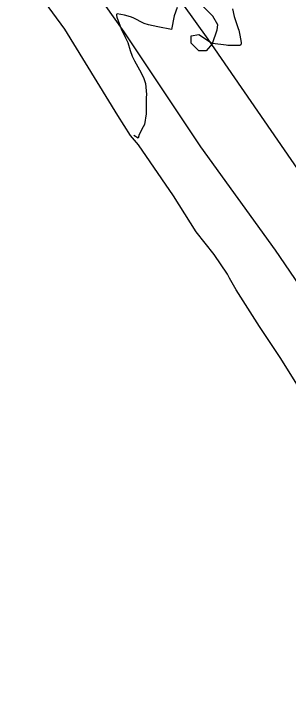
# Model space of a CAD drawing. Header units: metres. Extents: x 298520 to 308411, y 7433745 to 7450750.
# Drawn here: x 307513.7 to 307554, y 7434250 to 7434350.4 of the extents above; entities that cross this region are included whole.
import ezdxf

# ---------------------------------------------------------------- set-up
doc = ezdxf.new("R2010")
doc.units = ezdxf.units.M
doc.header["$LTSCALE"] = 10
for name, color, linetype in [('Area', 45, 'Continuous'), ('Curvas de Nivel 1m', 11, 'Continuous'), ('Vias Primárias', 230, 'Continuous')]:
    doc.layers.add(name, color=color, linetype=linetype)

msp = doc.modelspace()

# ---------------------------------------------------------------- linework, layer by layer
at = {"layer": 'Area'}
msp.add_polyline3d([(307555.4, 7434295.74, 707.22), (307552.78, 7434299.91, 710.54), (307549.68, 7434304.59, 710.78), (307546.25, 7434309.96, 718.18), (307545.27, 7434311.66, 716.21), (307544.98, 7434312.23, 711.69), (307543.06, 7434315.15, 711.25), (307540.43, 7434318.45, 714.49), (307537.08, 7434323.71, 713.4), (307531.98, 7434331.2, 713.51), (307530.82, 7434332.55, 714.33), (307528.95, 7434335.5, 714.71), (307521.2, 7434348.15, 714.58), (307517.72, 7434352.97, 714.68)], dxfattribs=at)
at = {"layer": 'Curvas de Nivel 1m', "elevation": 708, "flags": 128}
for points in [[(307545.72, 7434351.14), (307545.97, 7434350), (307546.58, 7434348.23), (307546.65, 7434347.99), (307546.81, 7434347.26), (307546.98, 7434346.17), (307546.98, 7434345.99), (307546.93, 7434345.85), (307546.79, 7434345.75), (307545.03, 7434345.77), (307544.79, 7434345.79), (307542.79, 7434346.04), (307541.86, 7434344.96), (307540.78, 7434344.99), (307539.69, 7434346.07), (307539.7, 7434347.17), (307540.81, 7434347.37), (307542.79, 7434346.04), (307543.5, 7434348.03), (307543.58, 7434348.79), (307542.83, 7434350.04), (307540.86, 7434352.06)], [(307537.64, 7434351.31), (307537.22, 7434350.1), (307536.81, 7434348.11), (307534.82, 7434348.48), (307533.46, 7434348.79), (307532.82, 7434348.99), (307531.21, 7434349.79), (307530.83, 7434349.96), (307529.93, 7434350.19), (307528.84, 7434350.37), (307528.74, 7434350.29), (307528.75, 7434350.2), (307528.76, 7434350.13), (307528.83, 7434349.88), (307529.44, 7434348.19), (307530.09, 7434346.9), (307530.42, 7434346.18), (307530.78, 7434345.02), (307531.06, 7434344.18), (307531.41, 7434343.52), (307532.14, 7434342.17), (307532.73, 7434341.05), (307533.01, 7434340.16), (307533.13, 7434338.58), (307533.12, 7434338.15), (307533.09, 7434336.56), (307533.08, 7434336.15), (307533.08, 7434335.74), (307532.86, 7434334.16), (307532.64, 7434333.82), (307532.1, 7434332.69), (307531.93, 7434332.19), (307531.31, 7434332.58)]]:
    msp.add_lwpolyline(points, dxfattribs=at)
at = {"layer": 'Vias Primárias'}
msp.add_lwpolyline([(307598.1, 7434249.95), (307579.44, 7434276.53), (307570.19, 7434289.31), (307560.51, 7434303.33), (307552.04, 7434315.76), (307541.11, 7434330.91), (307529.89, 7434347.77), (307523.05, 7434357.42, 0.040765), (307520.81, 7434360.08, 0.280182), (307517.37, 7434360.94, 0.098552), (307513.73, 7434358.97, -1.69551)], format="xyb", dxfattribs=at)
msp.add_lwpolyline([(307534.47, 7434357.44), (307542.11, 7434346.66), (307561.5, 7434318.49), (307569.09, 7434307.57), (307581.4, 7434290.52), (307595.65, 7434270.12), (307606.01, 7434255.51), (307609.79, 7434249.95)], dxfattribs=at)

doc.saveas('drawing.dxf')
